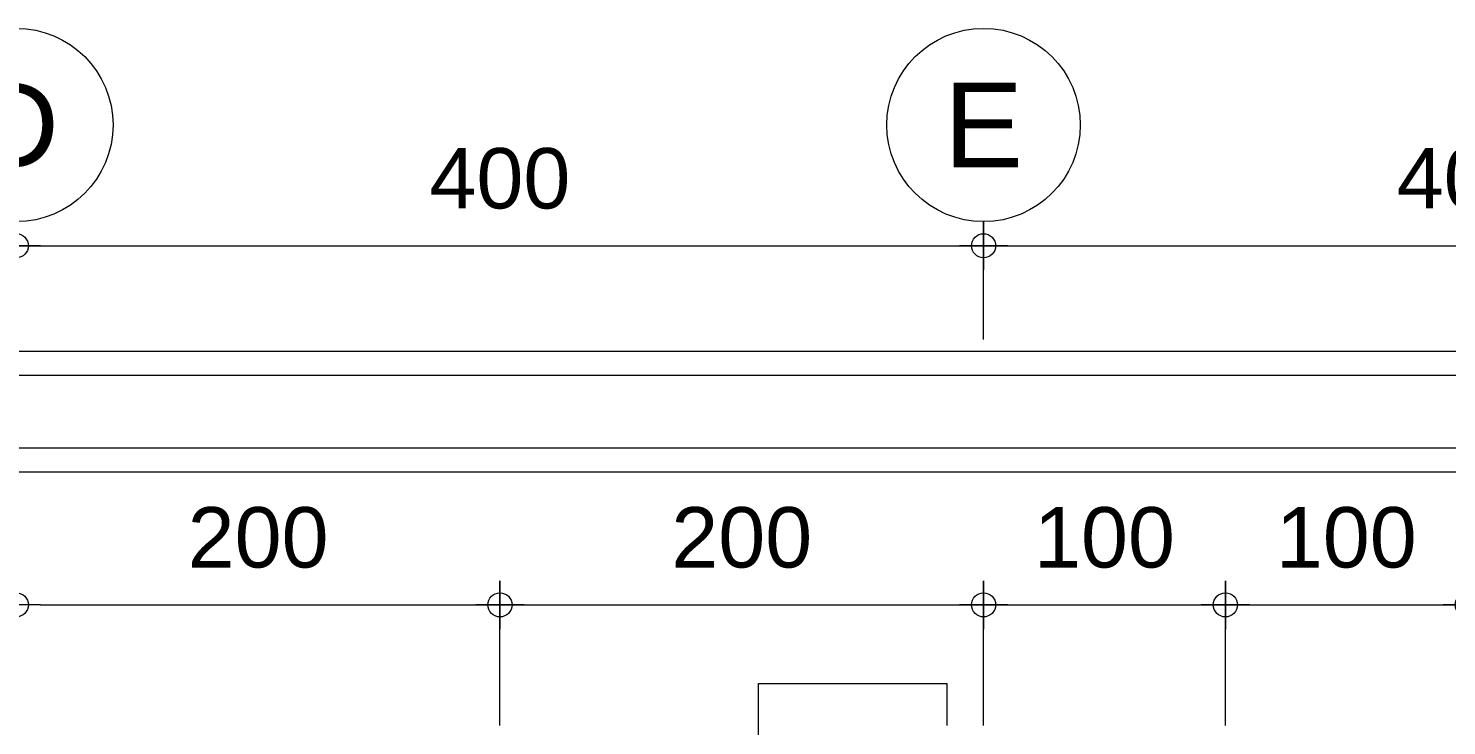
# Model space of a CAD drawing. Header units: millimetres. Extents: x -11 to 1625, y -267 to 195.
# Drawn here: x 1009.42 to 1015.28, y 143.21 to 146.1 of the extents above; entities that cross this region are included whole.
import ezdxf
from ezdxf.enums import TextEntityAlignment as Align

# ---------------------------------------------------------------- set-up
doc = ezdxf.new("R2010")
doc.units = ezdxf.units.MM
for name, color, linetype, lineweight in [('keramik', 73, 'Continuous', 5), ('lan', 7, 'Continuous', 15), ('not', 7, 'Continuous', 20), ('u', 6, 'Continuous', 20)]:
    doc.layers.add(name, color=color, linetype=linetype, lineweight=lineweight)
doc.styles.add('S', font='SIMPLEX', dxfattribs={"width": 1.1})
doc.styles.get("Standard").update_dxf_attribs({"font": 'ARIALUNI.TTF'})
doc.dimstyles.new('SK100', dxfattribs={"dimtxt": 0.25, "dimasz": 0.1, "dimexe": 0.1, "dimexo": 0, "dimgap": 0.15, "dimtad": 1, "dimdec": 0, "dimlfac": 100, "dimzin": 12, "dimdsep": 46, "dimtxsty": 'Standard', "dimblk": 'BULAT', "dimcen": 0.1, "dimclrd": 256, "dimclre": 256, "dimclrt": 256, "dimadec": 0, "dimazin": 3, "dimtfac": 1, "dimtdec": 0, "dimtofl": 0, "dimtmove": 0, "dimatfit": 3, "dimldrblk": 'BULAT', "dimfxl": 0, "dimtolj": 1, "dimtzin": 0, "dimlwd": -1, "dimlwe": -1, "dimarcsym": 0})

# ---------------------------------------------------------------- blocks, each defined once
blk = doc.blocks.new('BULAT')
for p, q in [((0, -1), (0, 1)), ((-1, 0), (1, 0))]:
    blk.add_line(p, q)
blk.add_circle((0, 0), 0.5)
blk = doc.blocks.new('*D1094')
at = {"layer": 'Defpoints', "color": 0, "ltscale": 0.15}
for p in [(1009.3696, 145.1968), (1006.3696, 144.8083), (1009.3696, 144.8083)]:
    blk.add_point(p, dxfattribs=at)
at = {"layer": 'u', "ltscale": 0.15}
for p, q in [((1006.3696, 144.8083), (1006.3696, 145.2968)), ((1009.3696, 144.8083), (1009.3696, 145.2968)), ((1006.4696, 145.1968), (1009.2696, 145.1968))]:
    blk.add_line(p, q, dxfattribs=at)
at = {"layer": 'u', "ltscale": 0.15, "xscale": 0.1, "yscale": 0.1, "zscale": 0.1, "rotation": 180}
blk.add_blockref('BULAT', (1006.3696, 145.1968), dxfattribs=at)
at = {"layer": 'u', "ltscale": 0.15, "xscale": 0.1, "yscale": 0.1, "zscale": 0.1}
blk.add_blockref('BULAT', (1009.3696, 145.1968), dxfattribs=at)
at = {"layer": 'u', "ltscale": 0.15, "insert": (1007.8696, 145.4745), "char_height": 0.25, "attachment_point": 5}
blk.add_mtext('\\A1;300', dxfattribs=at)
blk = doc.blocks.new('*D1095')
at = {"layer": 'Defpoints', "color": 0, "ltscale": 0.15}
for p in [(1017.3696, 145.1968), (1013.3696, 144.8083), (1017.3696, 144.7607)]:
    blk.add_point(p, dxfattribs=at)
at = {"layer": 'u', "ltscale": 0.15}
for p, q in [((1013.3696, 144.8083), (1013.3696, 145.2968)), ((1017.3696, 144.7607), (1017.3696, 145.2968)), ((1013.4696, 145.1968), (1017.2696, 145.1968))]:
    blk.add_line(p, q, dxfattribs=at)
at = {"layer": 'u', "ltscale": 0.15, "xscale": 0.1, "yscale": 0.1, "zscale": 0.1, "rotation": 180}
blk.add_blockref('BULAT', (1013.3696, 145.1968), dxfattribs=at)
at = {"layer": 'u', "ltscale": 0.15, "xscale": 0.1, "yscale": 0.1, "zscale": 0.1}
blk.add_blockref('BULAT', (1017.3696, 145.1968), dxfattribs=at)
at = {"layer": 'u', "ltscale": 0.15, "insert": (1015.3696, 145.4745), "char_height": 0.25, "attachment_point": 5}
blk.add_mtext('\\A1;400', dxfattribs=at)
blk = doc.blocks.new('*D1097')
at = {"layer": 'Defpoints', "color": 0, "ltscale": 0.15}
for p in [(1013.3696, 145.1968), (1009.3696, 144.8083), (1013.3696, 144.8083)]:
    blk.add_point(p, dxfattribs=at)
at = {"layer": 'u', "ltscale": 0.15}
for p, q in [((1009.3696, 144.8083), (1009.3696, 145.2968)), ((1013.3696, 144.8083), (1013.3696, 145.2968)), ((1009.4696, 145.1968), (1013.2696, 145.1968))]:
    blk.add_line(p, q, dxfattribs=at)
at = {"layer": 'u', "ltscale": 0.15, "xscale": 0.1, "yscale": 0.1, "zscale": 0.1, "rotation": 180}
blk.add_blockref('BULAT', (1009.3696, 145.1968), dxfattribs=at)
at = {"layer": 'u', "ltscale": 0.15, "xscale": 0.1, "yscale": 0.1, "zscale": 0.1}
blk.add_blockref('BULAT', (1013.3696, 145.1968), dxfattribs=at)
at = {"layer": 'u', "ltscale": 0.15, "insert": (1011.3696, 145.4745), "char_height": 0.25, "attachment_point": 5}
blk.add_mtext('\\A1;400', dxfattribs=at)
blk = doc.blocks.new('NAV')
blk.add_circle((0, -0.4), 0.4)
at = {"style": 'S', "width": 0.75, "flags": 4}
blk.add_attdef('AV', text='', height=0.3, dxfattribs=at).set_placement((0, -0.4), align=Align.MIDDLE)
blk = doc.blocks.new('*D1164')
at = {"layer": 'Defpoints', "color": 0, "ltscale": 0.15}
for p in [(1011.3696, 143.7107), (1009.3696, 143.2107), (1011.3696, 143.2107)]:
    blk.add_point(p, dxfattribs=at)
at = {"layer": 'u', "ltscale": 0.15}
for p, q in [((1009.3696, 143.2107), (1009.3696, 143.8107)), ((1011.3696, 143.2107), (1011.3696, 143.8107)), ((1009.4696, 143.7107), (1011.2696, 143.7107))]:
    blk.add_line(p, q, dxfattribs=at)
at = {"layer": 'u', "ltscale": 0.15, "xscale": 0.1, "yscale": 0.1, "zscale": 0.1, "rotation": 180}
blk.add_blockref('BULAT', (1009.3696, 143.7107), dxfattribs=at)
at = {"layer": 'u', "ltscale": 0.15, "xscale": 0.1, "yscale": 0.1, "zscale": 0.1}
blk.add_blockref('BULAT', (1011.3696, 143.7107), dxfattribs=at)
at = {"layer": 'u', "ltscale": 0.15, "insert": (1010.3696, 143.9884), "char_height": 0.25, "attachment_point": 5}
blk.add_mtext('\\A1;200', dxfattribs=at)
blk = doc.blocks.new('*D1165')
at = {"layer": 'Defpoints', "color": 0, "ltscale": 0.15}
for p in [(1013.3696, 143.7107), (1011.3696, 143.2107), (1013.3696, 143.2107)]:
    blk.add_point(p, dxfattribs=at)
at = {"layer": 'u', "ltscale": 0.15}
for p, q in [((1011.3696, 143.2107), (1011.3696, 143.8107)), ((1013.3696, 143.2107), (1013.3696, 143.8107)), ((1011.4696, 143.7107), (1013.2696, 143.7107))]:
    blk.add_line(p, q, dxfattribs=at)
at = {"layer": 'u', "ltscale": 0.15, "xscale": 0.1, "yscale": 0.1, "zscale": 0.1, "rotation": 180}
blk.add_blockref('BULAT', (1011.3696, 143.7107), dxfattribs=at)
at = {"layer": 'u', "ltscale": 0.15, "xscale": 0.1, "yscale": 0.1, "zscale": 0.1}
blk.add_blockref('BULAT', (1013.3696, 143.7107), dxfattribs=at)
at = {"layer": 'u', "ltscale": 0.15, "insert": (1012.3696, 143.9884), "char_height": 0.25, "attachment_point": 5}
blk.add_mtext('\\A1;200', dxfattribs=at)
blk = doc.blocks.new('*D1169')
at = {"layer": 'Defpoints', "color": 0, "ltscale": 0.15}
for p in [(1016.3696, 143.7107), (1015.3696, 143.2107), (1016.3696, 143.2107)]:
    blk.add_point(p, dxfattribs=at)
at = {"layer": 'u', "ltscale": 0.15}
for p, q in [((1015.3696, 143.2107), (1015.3696, 143.8107)), ((1016.3696, 143.2107), (1016.3696, 143.8107)), ((1015.4696, 143.7107), (1016.2696, 143.7107))]:
    blk.add_line(p, q, dxfattribs=at)
at = {"layer": 'u', "ltscale": 0.15, "xscale": 0.1, "yscale": 0.1, "zscale": 0.1, "rotation": 180}
blk.add_blockref('BULAT', (1015.3696, 143.7107), dxfattribs=at)
at = {"layer": 'u', "ltscale": 0.15, "xscale": 0.1, "yscale": 0.1, "zscale": 0.1}
blk.add_blockref('BULAT', (1016.3696, 143.7107), dxfattribs=at)
at = {"layer": 'u', "ltscale": 0.15, "insert": (1015.8696, 143.9884), "char_height": 0.25, "attachment_point": 5}
blk.add_mtext('\\A1;100', dxfattribs=at)
blk = doc.blocks.new('*D1170')
at = {"layer": 'Defpoints', "color": 0, "ltscale": 0.15}
for p in [(1015.3696, 143.7107), (1014.3696, 143.2107), (1015.3696, 143.2107)]:
    blk.add_point(p, dxfattribs=at)
at = {"layer": 'u', "ltscale": 0.15}
for p, q in [((1014.3696, 143.2107), (1014.3696, 143.8107)), ((1015.3696, 143.2107), (1015.3696, 143.8107)), ((1014.4696, 143.7107), (1015.2696, 143.7107))]:
    blk.add_line(p, q, dxfattribs=at)
at = {"layer": 'u', "ltscale": 0.15, "xscale": 0.1, "yscale": 0.1, "zscale": 0.1, "rotation": 180}
blk.add_blockref('BULAT', (1014.3696, 143.7107), dxfattribs=at)
at = {"layer": 'u', "ltscale": 0.15, "xscale": 0.1, "yscale": 0.1, "zscale": 0.1}
blk.add_blockref('BULAT', (1015.3696, 143.7107), dxfattribs=at)
at = {"layer": 'u', "ltscale": 0.15, "insert": (1014.8696, 143.9884), "char_height": 0.25, "attachment_point": 5}
blk.add_mtext('\\A1;100', dxfattribs=at)
blk = doc.blocks.new('*D1171')
at = {"layer": 'Defpoints', "color": 0, "ltscale": 0.15}
for p in [(1014.3696, 143.7107), (1013.3696, 143.2107), (1014.3696, 143.2107)]:
    blk.add_point(p, dxfattribs=at)
at = {"layer": 'u', "ltscale": 0.15}
for p, q in [((1013.3696, 143.2107), (1013.3696, 143.8107)), ((1014.3696, 143.2107), (1014.3696, 143.8107)), ((1013.4696, 143.7107), (1014.2696, 143.7107))]:
    blk.add_line(p, q, dxfattribs=at)
at = {"layer": 'u', "ltscale": 0.15, "xscale": 0.1, "yscale": 0.1, "zscale": 0.1, "rotation": 180}
blk.add_blockref('BULAT', (1013.3696, 143.7107), dxfattribs=at)
at = {"layer": 'u', "ltscale": 0.15, "xscale": 0.1, "yscale": 0.1, "zscale": 0.1}
blk.add_blockref('BULAT', (1014.3696, 143.7107), dxfattribs=at)
at = {"layer": 'u', "ltscale": 0.15, "insert": (1013.8696, 143.9884), "char_height": 0.25, "attachment_point": 5}
blk.add_mtext('\\A1;100', dxfattribs=at)
blk = doc.blocks.new('D1')
for p, q in [((-12.75, 16), (13.75, 16)), ((-12.65, 15.9), (6.15, 15.9)), ((-12.35, 15.6), (6.15, 15.6)), ((-12.25, 15.5), (6.15, 15.5))]:
    blk.add_line(p, q)
at = {"layer": 'lan'}
for p, q in [((1.07, 14.325), (1.07, 14.625)), ((1.85, 14.45), (1.85, 14.625))]:
    blk.add_line(p, q, dxfattribs=at)
blk.add_lwpolyline([(1.07, 14.625), (1.85, 14.625)], dxfattribs=at)

msp = doc.modelspace()

# ---------------------------------------------------------------- block references
at = {"layer": 'keramik', "color": 4}
msp.add_blockref('D1', (1011.369557, 128.760667), dxfattribs=at)
at = {"layer": 'not'}
ref = msp.add_blockref('NAV', (1009.369557, 146.0967741), dxfattribs=at)
ref.add_attrib('AV', 'D', dxfattribs={"layer": '0', "height": 0.35, "flags": 4}).set_placement((1009.369557, 145.6967741), align=Align.MIDDLE)
ref = msp.add_blockref('NAV', (1013.369557, 146.0967741), dxfattribs=at)
ref.add_attrib('AV', 'E', dxfattribs={"layer": '0', "height": 0.35, "flags": 4}).set_placement((1013.369557, 145.6967741), align=Align.MIDDLE)

# ---------------------------------------------------------------- dimensions: what is measured, and where the dimension line sits
at = {"layer": 'u', "ltscale": 0.15}
for base, p1, p2, picture, middle in [((1009.369557, 145.1967741), (1006.369557, 144.8082637), (1009.369557, 144.8082637), '*D1094', (1007.869557, 145.1967741)), ((1013.369557, 145.1967741), (1009.369557, 144.8082637), (1013.369557, 144.8082637), '*D1097', (1011.369557, 145.1967741)), ((1017.369557, 145.1967741), (1013.369557, 144.8082637), (1017.369557, 144.760667), '*D1095', (1015.369557, 145.1967741)), ((1011.369557, 143.710667), (1009.369557, 143.210667), (1011.369557, 143.210667), '*D1164', (1010.369557, 143.710667)), ((1013.369557, 143.710667), (1011.369557, 143.210667), (1013.369557, 143.210667), '*D1165', (1012.369557, 143.710667)), ((1014.369557, 143.710667), (1013.369557, 143.210667), (1014.369557, 143.210667), '*D1171', (1013.869557, 143.710667)), ((1015.369557, 143.710667), (1014.369557, 143.210667), (1015.369557, 143.210667), '*D1170', (1014.869557, 143.710667)), ((1016.369557, 143.710667), (1015.369557, 143.210667), (1016.369557, 143.210667), '*D1169', (1015.869557, 143.710667))]:
    dim = msp.add_linear_dim(base=base, p1=p1, p2=p2, dimstyle='SK100', dxfattribs=at)
    dim.commit()
    dim.dimension.update_dxf_attribs({"geometry": picture, "text_midpoint": middle, "dimtype": 160})

doc.saveas('drawing.dxf')
